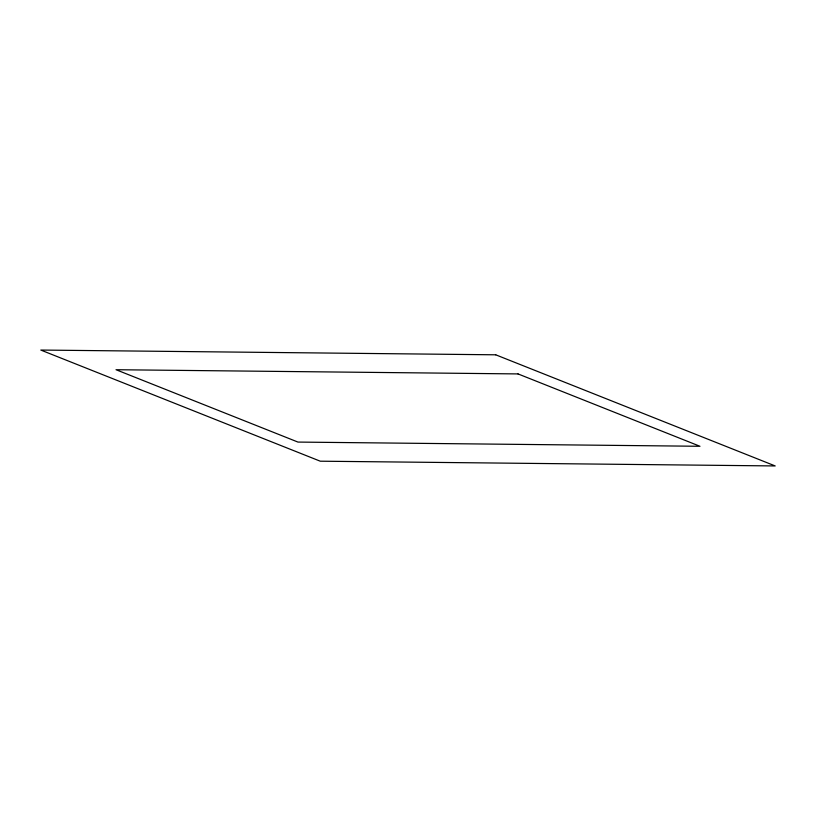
<?xml version="1.0" encoding="UTF-8"?>
<svg xmlns="http://www.w3.org/2000/svg" width="816" height="816" viewBox="0 0 816 816"><rect width="100%" height="100%" fill="white"/><g stroke="black" fill="none" stroke-linecap="round" stroke-linejoin="round"><path stroke-width="1.22" d="M495.73 354.807L40.8 350.054L320.27 461.193L775.2 465.946L495.73 354.807M518.038 373.922L116.025 369.719L297.962 442.078L699.975 446.281L518.038 373.922"/></g></svg>
